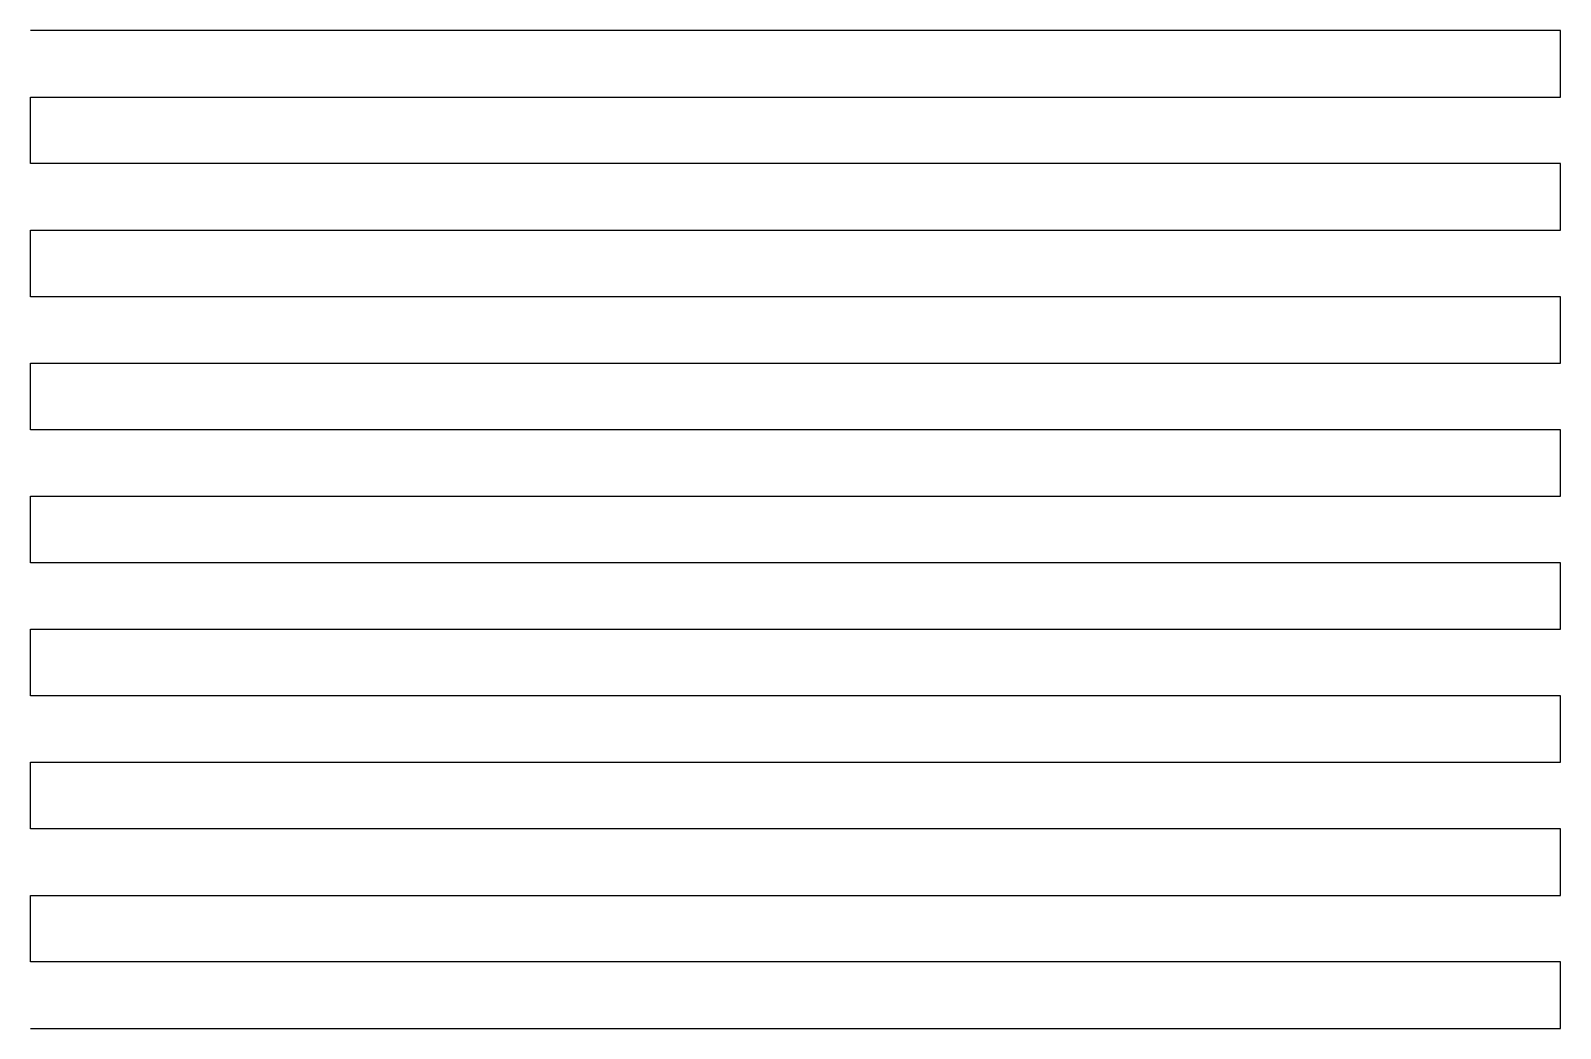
# Model space of a CAD drawing. Header units: millimetres. Extents: x 0 to 115, y 0 to 75.
import ezdxf

# ---------------------------------------------------------------- set-up
doc = ezdxf.new("R2010")
doc.units = ezdxf.units.MM

msp = doc.modelspace()

# ---------------------------------------------------------------- linework, layer by layer
for p, q in [((5, 75), (0, 75)), ((10, 75), (5, 75)), ((15, 75), (10, 75)), ((20, 75), (15, 75)), ((25, 75), (20, 75)), ((30, 75), (25, 75)), ((35, 75), (30, 75)), ((40, 75), (35, 75)), ((45, 75), (40, 75)), ((50, 75), (45, 75)), ((55, 75), (50, 75)), ((60, 75), (55, 75)), ((65, 75), (60, 75)), ((70, 75), (65, 75)), ((75, 75), (70, 75)), ((80, 75), (75, 75)), ((85, 75), (80, 75)), ((90, 75), (85, 75)), ((95, 75), (90, 75)), ((100, 75), (95, 75)), ((105, 75), (100, 75)), ((110, 75), (105, 75)), ((115, 75), (110, 75)), ((115, 70), (115, 75)), ((0, 65), (0, 70)), ((0, 70), (5, 70)), ((5, 70), (10, 70)), ((10, 70), (15, 70)), ((15, 70), (20, 70)), ((20, 70), (25, 70)), ((25, 70), (30, 70)), ((30, 70), (35, 70)), ((35, 70), (40, 70)), ((40, 70), (45, 70)), ((45, 70), (50, 70)), ((50, 70), (55, 70)), ((55, 70), (60, 70)), ((60, 70), (65, 70)), ((65, 70), (70, 70)), ((70, 70), (75, 70)), ((75, 70), (80, 70)), ((80, 70), (85, 70)), ((85, 70), (90, 70)), ((90, 70), (95, 70)), ((95, 70), (100, 70)), ((100, 70), (105, 70)), ((105, 70), (110, 70)), ((110, 70), (115, 70)), ((5, 65), (0, 65)), ((10, 65), (5, 65)), ((15, 65), (10, 65)), ((20, 65), (15, 65)), ((25, 65), (20, 65)), ((30, 65), (25, 65)), ((35, 65), (30, 65)), ((40, 65), (35, 65)), ((45, 65), (40, 65)), ((50, 65), (45, 65)), ((55, 65), (50, 65)), ((60, 65), (55, 65)), ((65, 65), (60, 65)), ((70, 65), (65, 65)), ((75, 65), (70, 65)), ((80, 65), (75, 65)), ((85, 65), (80, 65)), ((90, 65), (85, 65)), ((95, 65), (90, 65)), ((100, 65), (95, 65)), ((105, 65), (100, 65)), ((110, 65), (105, 65)), ((115, 65), (110, 65)), ((115, 60), (115, 65)), ((0, 55), (0, 60)), ((0, 60), (5, 60)), ((5, 60), (10, 60)), ((10, 60), (15, 60)), ((15, 60), (20, 60)), ((20, 60), (25, 60)), ((25, 60), (30, 60)), ((30, 60), (35, 60)), ((35, 60), (40, 60)), ((40, 60), (45, 60)), ((45, 60), (50, 60)), ((50, 60), (55, 60)), ((55, 60), (60, 60)), ((60, 60), (65, 60)), ((65, 60), (70, 60)), ((70, 60), (75, 60)), ((75, 60), (80, 60)), ((80, 60), (85, 60)), ((85, 60), (90, 60)), ((90, 60), (95, 60)), ((95, 60), (100, 60)), ((100, 60), (105, 60)), ((105, 60), (110, 60)), ((110, 60), (115, 60)), ((5, 55), (0, 55)), ((10, 55), (5, 55)), ((15, 55), (10, 55)), ((20, 55), (15, 55)), ((25, 55), (20, 55)), ((30, 55), (25, 55)), ((35, 55), (30, 55)), ((40, 55), (35, 55)), ((45, 55), (40, 55)), ((50, 55), (45, 55)), ((55, 55), (50, 55)), ((60, 55), (55, 55)), ((65, 55), (60, 55)), ((70, 55), (65, 55)), ((75, 55), (70, 55)), ((80, 55), (75, 55)), ((85, 55), (80, 55)), ((90, 55), (85, 55)), ((95, 55), (90, 55)), ((100, 55), (95, 55)), ((105, 55), (100, 55)), ((110, 55), (105, 55)), ((115, 55), (110, 55)), ((115, 50), (115, 55)), ((0, 45), (0, 50)), ((0, 50), (5, 50)), ((5, 50), (10, 50)), ((10, 50), (15, 50)), ((15, 50), (20, 50)), ((20, 50), (25, 50)), ((25, 50), (30, 50)), ((30, 50), (35, 50)), ((35, 50), (40, 50)), ((40, 50), (45, 50)), ((45, 50), (50, 50)), ((50, 50), (55, 50)), ((55, 50), (60, 50)), ((60, 50), (65, 50)), ((65, 50), (70, 50)), ((70, 50), (75, 50)), ((75, 50), (80, 50)), ((80, 50), (85, 50)), ((85, 50), (90, 50)), ((90, 50), (95, 50)), ((95, 50), (100, 50)), ((100, 50), (105, 50)), ((105, 50), (110, 50)), ((110, 50), (115, 50)), ((5, 45), (0, 45)), ((10, 45), (5, 45)), ((15, 45), (10, 45)), ((20, 45), (15, 45)), ((25, 45), (20, 45)), ((30, 45), (25, 45)), ((35, 45), (30, 45)), ((40, 45), (35, 45)), ((45, 45), (40, 45)), ((50, 45), (45, 45)), ((55, 45), (50, 45)), ((60, 45), (55, 45)), ((65, 45), (60, 45)), ((70, 45), (65, 45)), ((75, 45), (70, 45)), ((80, 45), (75, 45)), ((85, 45), (80, 45)), ((90, 45), (85, 45)), ((95, 45), (90, 45)), ((100, 45), (95, 45)), ((105, 45), (100, 45)), ((110, 45), (105, 45)), ((115, 45), (110, 45)), ((115, 40), (115, 45)), ((0, 35), (0, 40)), ((0, 40), (5, 40)), ((5, 40), (10, 40)), ((10, 40), (15, 40)), ((15, 40), (20, 40)), ((20, 40), (25, 40)), ((25, 40), (30, 40)), ((30, 40), (35, 40)), ((35, 40), (40, 40)), ((40, 40), (45, 40)), ((45, 40), (50, 40)), ((50, 40), (55, 40)), ((55, 40), (60, 40)), ((60, 40), (65, 40)), ((65, 40), (70, 40)), ((70, 40), (75, 40)), ((75, 40), (80, 40)), ((80, 40), (85, 40)), ((85, 40), (90, 40)), ((90, 40), (95, 40)), ((95, 40), (100, 40)), ((100, 40), (105, 40)), ((105, 40), (110, 40)), ((110, 40), (115, 40)), ((5, 35), (0, 35)), ((10, 35), (5, 35)), ((15, 35), (10, 35)), ((20, 35), (15, 35)), ((25, 35), (20, 35)), ((30, 35), (25, 35)), ((35, 35), (30, 35)), ((40, 35), (35, 35)), ((45, 35), (40, 35)), ((50, 35), (45, 35)), ((55, 35), (50, 35)), ((60, 35), (55, 35)), ((65, 35), (60, 35)), ((70, 35), (65, 35)), ((75, 35), (70, 35)), ((80, 35), (75, 35)), ((85, 35), (80, 35)), ((90, 35), (85, 35)), ((95, 35), (90, 35)), ((100, 35), (95, 35)), ((105, 35), (100, 35)), ((110, 35), (105, 35)), ((115, 35), (110, 35)), ((115, 30), (115, 35)), ((0, 25), (0, 30)), ((0, 30), (5, 30)), ((5, 30), (10, 30)), ((10, 30), (15, 30)), ((15, 30), (20, 30)), ((20, 30), (25, 30)), ((25, 30), (30, 30)), ((30, 30), (35, 30)), ((35, 30), (40, 30)), ((40, 30), (45, 30)), ((45, 30), (50, 30)), ((50, 30), (55, 30)), ((55, 30), (60, 30)), ((60, 30), (65, 30)), ((65, 30), (70, 30)), ((70, 30), (75, 30)), ((75, 30), (80, 30)), ((80, 30), (85, 30)), ((85, 30), (90, 30)), ((90, 30), (95, 30)), ((95, 30), (100, 30)), ((100, 30), (105, 30)), ((105, 30), (110, 30)), ((110, 30), (115, 30)), ((5, 25), (0, 25)), ((10, 25), (5, 25)), ((15, 25), (10, 25)), ((20, 25), (15, 25)), ((25, 25), (20, 25)), ((30, 25), (25, 25)), ((35, 25), (30, 25)), ((40, 25), (35, 25)), ((45, 25), (40, 25)), ((50, 25), (45, 25)), ((55, 25), (50, 25)), ((60, 25), (55, 25)), ((65, 25), (60, 25)), ((70, 25), (65, 25)), ((75, 25), (70, 25)), ((80, 25), (75, 25)), ((85, 25), (80, 25)), ((90, 25), (85, 25)), ((95, 25), (90, 25)), ((100, 25), (95, 25)), ((105, 25), (100, 25)), ((110, 25), (105, 25)), ((115, 25), (110, 25)), ((115, 20), (115, 25)), ((0, 15), (0, 20)), ((0, 20), (5, 20)), ((5, 20), (10, 20)), ((10, 20), (15, 20)), ((15, 20), (20, 20)), ((20, 20), (25, 20)), ((25, 20), (30, 20)), ((30, 20), (35, 20)), ((35, 20), (40, 20)), ((40, 20), (45, 20)), ((45, 20), (50, 20)), ((50, 20), (55, 20)), ((55, 20), (60, 20)), ((60, 20), (65, 20)), ((65, 20), (70, 20)), ((70, 20), (75, 20)), ((75, 20), (80, 20)), ((80, 20), (85, 20)), ((85, 20), (90, 20)), ((90, 20), (95, 20)), ((95, 20), (100, 20)), ((100, 20), (105, 20)), ((105, 20), (110, 20)), ((110, 20), (115, 20)), ((5, 15), (0, 15)), ((10, 15), (5, 15)), ((15, 15), (10, 15)), ((20, 15), (15, 15)), ((25, 15), (20, 15)), ((30, 15), (25, 15)), ((35, 15), (30, 15)), ((40, 15), (35, 15)), ((45, 15), (40, 15)), ((50, 15), (45, 15)), ((55, 15), (50, 15)), ((60, 15), (55, 15)), ((65, 15), (60, 15)), ((70, 15), (65, 15)), ((75, 15), (70, 15)), ((80, 15), (75, 15)), ((85, 15), (80, 15)), ((90, 15), (85, 15)), ((95, 15), (90, 15)), ((100, 15), (95, 15)), ((105, 15), (100, 15)), ((110, 15), (105, 15)), ((115, 15), (110, 15)), ((115, 10), (115, 15)), ((0, 5), (0, 10)), ((0, 10), (5, 10)), ((5, 10), (10, 10)), ((10, 10), (15, 10)), ((15, 10), (20, 10)), ((20, 10), (25, 10)), ((25, 10), (30, 10)), ((30, 10), (35, 10)), ((35, 10), (40, 10)), ((40, 10), (45, 10)), ((45, 10), (50, 10)), ((50, 10), (55, 10)), ((55, 10), (60, 10)), ((60, 10), (65, 10)), ((65, 10), (70, 10)), ((70, 10), (75, 10)), ((75, 10), (80, 10)), ((80, 10), (85, 10)), ((85, 10), (90, 10)), ((90, 10), (95, 10)), ((95, 10), (100, 10)), ((100, 10), (105, 10)), ((105, 10), (110, 10)), ((110, 10), (115, 10)), ((5, 5), (0, 5)), ((10, 5), (5, 5)), ((15, 5), (10, 5)), ((20, 5), (15, 5)), ((25, 5), (20, 5)), ((30, 5), (25, 5)), ((35, 5), (30, 5)), ((40, 5), (35, 5)), ((45, 5), (40, 5)), ((50, 5), (45, 5)), ((55, 5), (50, 5)), ((60, 5), (55, 5)), ((65, 5), (60, 5)), ((70, 5), (65, 5)), ((75, 5), (70, 5)), ((80, 5), (75, 5)), ((85, 5), (80, 5)), ((90, 5), (85, 5)), ((95, 5), (90, 5)), ((100, 5), (95, 5)), ((105, 5), (100, 5)), ((110, 5), (105, 5)), ((115, 5), (110, 5)), ((115, 0), (115, 5)), ((0, 0), (5, 0)), ((5, 0), (10, 0)), ((10, 0), (15, 0)), ((15, 0), (20, 0)), ((20, 0), (25, 0)), ((25, 0), (30, 0)), ((30, 0), (35, 0)), ((35, 0), (40, 0)), ((40, 0), (45, 0)), ((45, 0), (50, 0)), ((50, 0), (55, 0)), ((55, 0), (60, 0)), ((60, 0), (65, 0)), ((65, 0), (70, 0)), ((70, 0), (75, 0)), ((75, 0), (80, 0)), ((80, 0), (85, 0)), ((85, 0), (90, 0)), ((90, 0), (95, 0)), ((95, 0), (100, 0)), ((100, 0), (105, 0)), ((105, 0), (110, 0)), ((110, 0), (115, 0))]:
    msp.add_line(p, q)

doc.saveas('drawing.dxf')
